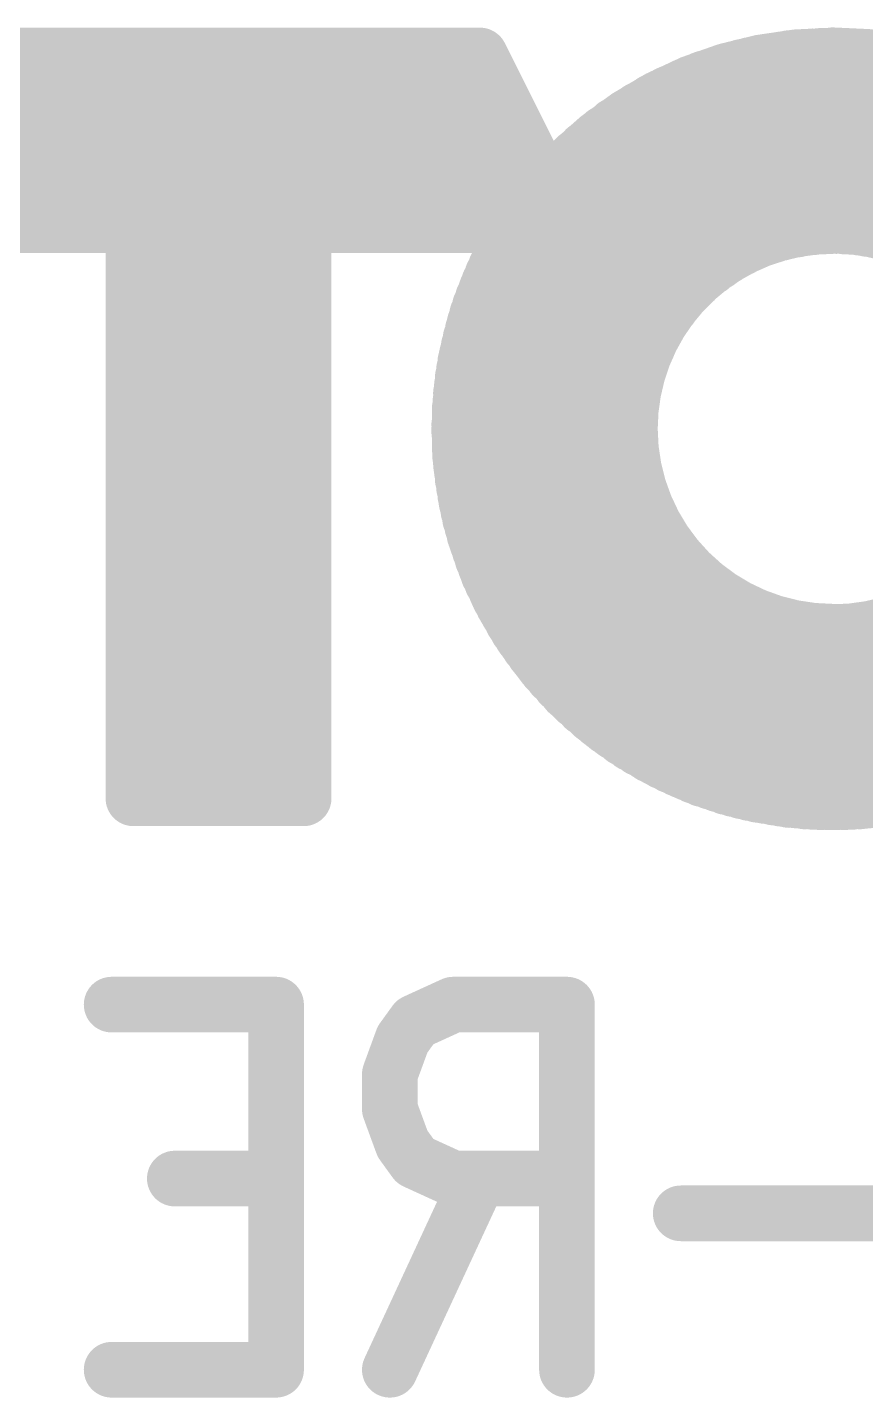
# Model space of a CAD drawing. Extents: x 100 to 144.1, y 92.1 to 144.1.
# Drawn here: x 110.149 to 111.655, y 118.909 to 121.372 of the extents above; entities that cross this region are included whole.
import ezdxf

# ---------------------------------------------------------------- set-up
doc = ezdxf.new("R2010")
doc.units = 0
doc.layers.get('0').update_dxf_attribs({"linetype": 'CONTINUOUS'})
doc.layers.add('SILK-BOTTOM_PHO', color=14, linetype='CONTINUOUS')

# ---------------------------------------------------------------- blocks, each defined once
blk = doc.blocks.new('ROUND_1')
at = {"const_width": 0.050038}
blk.add_lwpolyline([(-0.025018, 0, 1), (0.025018, 0, 1)], format="xyb", close=True, dxfattribs=at)

msp = doc.modelspace()

# ---------------------------------------------------------------- linework, layer by layer
at = {"layer": 'SILK-BOTTOM_PHO', "const_width": 0.100076}
for points in [[(110.961678, 121.32183), (109.641132, 121.32183)], [(110.967774, 121.30913), (109.641132, 121.30913)], [(110.10265, 121.32183), (110.10265, 121.016776)], [(110.11662, 121.32183), (110.11662, 121.016776)], [(110.130844, 121.32183), (110.130844, 121.016776)], [(110.145068, 121.32183), (110.145068, 121.016776)], [(110.159038, 121.32183), (110.159038, 121.016776)], [(110.173262, 121.32183), (110.173262, 121.016776)], [(110.187486, 121.32183), (110.187486, 121.016776)], [(110.20171, 121.32183), (110.20171, 121.016776)], [(110.21568, 121.32183), (110.21568, 121.016776)], [(110.229904, 121.32183), (110.229904, 121.016776)], [(110.244128, 121.32183), (110.244128, 121.016776)], [(110.258098, 121.32183), (110.258098, 121.016776)], [(110.272322, 121.32183), (110.272322, 121.016776)], [(110.286546, 121.32183), (110.286546, 121.016776)], [(110.300516, 121.32183), (110.300516, 121.016776)], [(110.31474, 121.32183), (110.31474, 121.016776)], [(110.328964, 121.32183), (110.328964, 121.016776)], [(110.342934, 121.32183), (110.342934, 119.986552)], [(110.357158, 121.32183), (110.357158, 119.986552)], [(110.371382, 121.32183), (110.371382, 119.986552)], [(110.385606, 121.32183), (110.385606, 119.986552)], [(110.399576, 121.32183), (110.399576, 119.986552)], [(110.4138, 121.32183), (110.4138, 119.986552)], [(110.428024, 121.32183), (110.428024, 119.986552)], [(110.441994, 121.32183), (110.441994, 119.986552)], [(110.456218, 121.32183), (110.456218, 119.986552)], [(110.470442, 121.32183), (110.470442, 119.986552)], [(110.484412, 121.32183), (110.484412, 119.986552)], [(110.498636, 121.32183), (110.498636, 119.986552)], [(110.51286, 121.32183), (110.51286, 119.986552)], [(110.527084, 121.32183), (110.527084, 119.986552)], [(110.541054, 121.32183), (110.541054, 119.986552)], [(110.555278, 121.32183), (110.555278, 119.986552)], [(110.569502, 121.32183), (110.569502, 119.986552)], [(110.583472, 121.32183), (110.583472, 119.986552)], [(110.597696, 121.32183), (110.597696, 119.986552)], [(110.61192, 121.32183), (110.61192, 119.986552)], [(110.62589, 121.32183), (110.62589, 119.986552)], [(110.640114, 121.32183), (110.640114, 119.986552)], [(110.654338, 121.32183), (110.654338, 121.016776)], [(110.668308, 121.32183), (110.668308, 121.016776)], [(110.682532, 121.32183), (110.682532, 121.016776)], [(110.696756, 121.32183), (110.696756, 121.016776)], [(110.71098, 121.32183), (110.71098, 121.016776)], [(110.72495, 121.32183), (110.72495, 121.016776)], [(110.739174, 121.32183), (110.739174, 121.016776)], [(110.753398, 121.32183), (110.753398, 121.016776)], [(110.767368, 121.32183), (110.767368, 121.016776)], [(110.781592, 121.32183), (110.781592, 121.016776)], [(110.795816, 121.32183), (110.795816, 121.016776)], [(110.809786, 121.32183), (110.809786, 121.016776)], [(110.82401, 121.32183), (110.82401, 121.016776)], [(110.838234, 121.32183), (110.838234, 121.016776)], [(110.852204, 121.32183), (110.852204, 121.016776)], [(110.866428, 121.32183), (110.866428, 121.016776)], [(110.880652, 121.32183), (110.880652, 121.016776)], [(110.894876, 121.32183), (110.894876, 121.016776)], [(110.908846, 121.32183), (110.908846, 121.016776)], [(110.92307, 121.32183), (110.92307, 121.016776)], [(110.937294, 121.32183), (110.937294, 121.016776)], [(110.951264, 121.32183), (110.951264, 121.016776)], [(110.961678, 121.32183), (111.08182, 121.081292)], [(110.965488, 121.313956), (110.965488, 121.016776)], [(111.43234, 121.301256), (111.43234, 120.976136)], [(111.446564, 121.304558), (111.446564, 120.982994)], [(111.460534, 121.307606), (111.460534, 120.989344)], [(111.724694, 121.30913), (111.466884, 121.30913)], [(111.474758, 121.309892), (111.474758, 120.99417)], [(111.488982, 121.312432), (111.488982, 120.998742)], [(111.502952, 121.314718), (111.502952, 121.002806)], [(111.517176, 121.317004), (111.517176, 121.006616)], [(111.5314, 121.317766), (111.5314, 121.008902)], [(111.54537, 121.319544), (111.54537, 121.011442)], [(111.559594, 121.320306), (111.559594, 121.012966)], [(111.573818, 121.321068), (111.573818, 121.01449)], [(111.588042, 121.321068), (111.588042, 121.015252)], [(111.595662, 121.32183), (111.595662, 121.321068)], [(111.602012, 121.321068), (111.602012, 121.015252)], [(111.616236, 121.321068), (111.616236, 121.01449)], [(111.63046, 121.320306), (111.63046, 121.013728)], [(111.64443, 121.319544), (111.64443, 121.012204)], [(111.658654, 121.318782), (111.658654, 121.009918)], [(111.672878, 121.317004), (111.672878, 121.007378)], [(111.686848, 121.31548), (111.686848, 121.003568)], [(111.701072, 121.313194), (111.701072, 120.999504)], [(110.974886, 121.29516), (109.641132, 121.29516)], [(110.981998, 121.280936), (109.641132, 121.280936)], [(110.979712, 121.285762), (110.979712, 121.016776)], [(111.361474, 121.279412), (111.361474, 120.929654)], [(111.82604, 121.280936), (111.365538, 121.280936)], [(111.375698, 121.283984), (111.375698, 120.940576)], [(111.389922, 121.28881), (111.389922, 120.950736)], [(111.404146, 121.293636), (111.404146, 120.960388)], [(111.783622, 121.29516), (111.408718, 121.29516)], [(111.418116, 121.297446), (111.418116, 120.969024)], [(110.98911, 121.266712), (109.641132, 121.266712)], [(110.996222, 121.252742), (109.641132, 121.252742)], [(110.993682, 121.257314), (110.993682, 121.016776)], [(111.892842, 121.252742), (111.299498, 121.252742)], [(111.305086, 121.255028), (111.305086, 120.869964)], [(111.319056, 121.261378), (111.319056, 120.887998)], [(111.862108, 121.266712), (111.330232, 121.266712)], [(111.33328, 121.267474), (111.33328, 120.902984)], [(111.347504, 121.273824), (111.347504, 120.916954)], [(111.003334, 121.238518), (109.641132, 121.238518)], [(111.007906, 121.22912), (111.007906, 121.016776)], [(111.262668, 121.232168), (111.262668, 120.797574)], [(111.919512, 121.238518), (111.272066, 121.238518)], [(111.276638, 121.240042), (111.276638, 120.826784)], [(111.290862, 121.247916), (111.290862, 120.850152)], [(111.010192, 121.224294), (109.641132, 121.224294)], [(111.017304, 121.210324), (109.641132, 121.210324)], [(111.219996, 121.20626), (111.219996, 120.094248)], [(111.966756, 121.210324), (111.225584, 121.210324)], [(111.23422, 121.215658), (111.23422, 120.696228)], [(111.943896, 121.224294), (111.247682, 121.224294)], [(111.248444, 121.224294), (111.248444, 120.760744)], [(111.024416, 121.1961), (109.641132, 121.1961)], [(111.031528, 121.181876), (109.641132, 121.181876)], [(111.02213, 121.200672), (111.02213, 121.016776)], [(112.006126, 121.181876), (111.185452, 121.181876)], [(111.191802, 121.18594), (111.191802, 120.114568)], [(111.987076, 121.1961), (111.204502, 121.1961)], [(111.206026, 121.1961), (111.206026, 120.104408)], [(111.03864, 121.167652), (109.641132, 121.167652)], [(111.045752, 121.153682), (109.957108, 121.153682)], [(111.0361, 121.172478), (111.0361, 120.28043)], [(112.04067, 121.153682), (111.15167, 121.153682)], [(111.163608, 121.16308), (111.163608, 120.137428)], [(112.023398, 121.167652), (111.16818, 121.167652)], [(111.177578, 121.174764), (111.177578, 120.125744)], [(111.05261, 121.139458), (109.96422, 121.139458)], [(111.050324, 121.144284), (111.050324, 120.26011)], [(111.13516, 121.137934), (111.13516, 120.162574)], [(112.055656, 121.139458), (111.135922, 121.139458)], [(111.149384, 121.151142), (111.149384, 120.149366)], [(111.059722, 121.125234), (109.971332, 121.125234)], [(111.066834, 121.111264), (109.978444, 121.111264)], [(111.064548, 121.115836), (111.064548, 120.241314)], [(111.106966, 121.109486), (111.106966, 120.191022)], [(112.08385, 121.111264), (111.107728, 121.111264)], [(112.070388, 121.125234), (111.12119, 121.125234)], [(111.12119, 121.124472), (111.12119, 120.176036)], [(111.073946, 121.09704), (109.985556, 121.09704)], [(112.108996, 121.082816), (109.992668, 121.082816)], [(111.078772, 121.087642), (111.078772, 120.223026)], [(111.092742, 121.093992), (111.092742, 120.206516)], [(112.097312, 121.09704), (111.094266, 121.09704)], [(112.12068, 121.068846), (109.999526, 121.068846)], [(112.131856, 121.054622), (110.006638, 121.054622)], [(112.142016, 121.040398), (110.01375, 121.040398)], [(112.152176, 121.026428), (110.020862, 121.026428)], [(110.339124, 121.016776), (110.025434, 121.016776)], [(110.339124, 121.016776), (110.339124, 119.986552)], [(110.64494, 121.012204), (110.339124, 121.012204)], [(111.033814, 121.016776), (110.64494, 121.016776)], [(110.64494, 121.016776), (110.64494, 119.986552)], [(111.546386, 121.012204), (111.030766, 121.012204)], [(112.532668, 121.012204), (111.645192, 121.012204)], [(110.64494, 120.99798), (110.339124, 120.99798)], [(110.64494, 120.983756), (110.339124, 120.983756)], [(111.447326, 120.983756), (111.013494, 120.983756)], [(111.484156, 120.99798), (111.021368, 120.99798)], [(111.02213, 120.99798), (111.02213, 120.302528)], [(110.64494, 120.969786), (110.339124, 120.969786)], [(110.64494, 120.955562), (110.339124, 120.955562)], [(111.395256, 120.955562), (110.997746, 120.955562)], [(111.418878, 120.969786), (111.00562, 120.969786)], [(111.007906, 120.972834), (111.007906, 120.327674)], [(110.64494, 120.941338), (110.339124, 120.941338)], [(111.375698, 120.941338), (110.990634, 120.941338)], [(110.993682, 120.946164), (110.993682, 120.354344)], [(110.64494, 120.927368), (110.339124, 120.927368)], [(110.64494, 120.913144), (110.339124, 120.913144)], [(111.342678, 120.913144), (110.978188, 120.913144)], [(110.979712, 120.91543), (110.979712, 120.385078)], [(111.357664, 120.927368), (110.984284, 120.927368)], [(110.64494, 120.89892), (110.339124, 120.89892)], [(110.64494, 120.88495), (110.339124, 120.88495)], [(111.316008, 120.88495), (110.967012, 120.88495)], [(111.328454, 120.89892), (110.9726, 120.89892)], [(110.64494, 120.870726), (110.339124, 120.870726)], [(110.64494, 120.856502), (110.339124, 120.856502)], [(111.294672, 120.856502), (110.956852, 120.856502)], [(111.305086, 120.870726), (110.961678, 120.870726)], [(110.965488, 120.879362), (110.965488, 120.421146)], [(110.64494, 120.842532), (110.339124, 120.842532)], [(110.951264, 120.836182), (110.951264, 120.464326)], [(111.285274, 120.842532), (110.953042, 120.842532)], [(110.64494, 120.828308), (110.339124, 120.828308)], [(110.64494, 120.814084), (110.339124, 120.814084)], [(111.269526, 120.814084), (110.945168, 120.814084)], [(111.2774, 120.828308), (110.948978, 120.828308)], [(110.64494, 120.79986), (110.339124, 120.79986)], [(110.64494, 120.78589), (110.339124, 120.78589)], [(111.25708, 120.78589), (110.938818, 120.78589)], [(111.262668, 120.79986), (110.941866, 120.79986)], [(110.64494, 120.771666), (110.339124, 120.771666)], [(111.251492, 120.771666), (110.935516, 120.771666)], [(110.937294, 120.777254), (110.937294, 120.523254)], [(110.64494, 120.757442), (110.339124, 120.757442)], [(110.64494, 120.743472), (110.339124, 120.743472)], [(111.242856, 120.743472), (110.930944, 120.743472)], [(111.24692, 120.757442), (110.93323, 120.757442)], [(110.64494, 120.729248), (110.339124, 120.729248)], [(110.64494, 120.715024), (110.339124, 120.715024)], [(111.236506, 120.715024), (110.927642, 120.715024)], [(111.239808, 120.729248), (110.92942, 120.729248)], [(110.64494, 120.701054), (110.339124, 120.701054)], [(110.64494, 120.68683), (110.339124, 120.68683)], [(111.232696, 120.68683), (110.925356, 120.68683)], [(111.23422, 120.701054), (110.92688, 120.701054)], [(110.64494, 120.672606), (110.339124, 120.672606)], [(111.231934, 120.672606), (110.925356, 120.672606)], [(110.64494, 120.658382), (110.339124, 120.658382)], [(110.64494, 120.644412), (110.339124, 120.644412)], [(111.231172, 120.658382), (110.924594, 120.658382)], [(111.231172, 120.644412), (110.924594, 120.644412)], [(110.64494, 120.630188), (110.339124, 120.630188)], [(110.64494, 120.615964), (110.339124, 120.615964)], [(111.231934, 120.630188), (110.925356, 120.630188)], [(111.232696, 120.615964), (110.925356, 120.615964)], [(110.64494, 120.601994), (110.339124, 120.601994)], [(110.64494, 120.58777), (110.339124, 120.58777)], [(111.23422, 120.601994), (110.926118, 120.601994)], [(111.236506, 120.58777), (110.927642, 120.58777)], [(111.23422, 120.60428), (111.23422, 120.08485)], [(110.64494, 120.573546), (110.339124, 120.573546)], [(111.239046, 120.573546), (110.92942, 120.573546)], [(110.64494, 120.559576), (110.339124, 120.559576)], [(110.64494, 120.545352), (110.339124, 120.545352)], [(111.242856, 120.559576), (110.930944, 120.559576)], [(111.24692, 120.545352), (110.93323, 120.545352)], [(111.248444, 120.539764), (111.248444, 120.076214)], [(110.64494, 120.531128), (110.339124, 120.531128)], [(110.64494, 120.517158), (110.339124, 120.517158)], [(111.25073, 120.531128), (110.935516, 120.531128)], [(111.256318, 120.517158), (110.938056, 120.517158)], [(110.64494, 120.502934), (110.339124, 120.502934)], [(110.64494, 120.48871), (110.339124, 120.48871)], [(111.262668, 120.502934), (110.941104, 120.502934)], [(111.268764, 120.48871), (110.944152, 120.48871)], [(111.262668, 120.502934), (111.262668, 120.06834)], [(110.64494, 120.474486), (110.339124, 120.474486)], [(111.275876, 120.474486), (110.948216, 120.474486)], [(111.276638, 120.473724), (111.276638, 120.060466)], [(110.64494, 120.460516), (110.339124, 120.460516)], [(110.64494, 120.446292), (110.339124, 120.446292)], [(111.284512, 120.460516), (110.952026, 120.460516)], [(111.293148, 120.446292), (110.956852, 120.446292)], [(111.290862, 120.450356), (111.290862, 120.052592)], [(110.64494, 120.432068), (110.339124, 120.432068)], [(110.64494, 120.418098), (110.339124, 120.418098)], [(111.303308, 120.432068), (110.961678, 120.432068)], [(111.314484, 120.418098), (110.96625, 120.418098)], [(111.305086, 120.430544), (111.305086, 120.04548)], [(110.64494, 120.403874), (110.339124, 120.403874)], [(110.64494, 120.38965), (110.339124, 120.38965)], [(111.32693, 120.403874), (110.971838, 120.403874)], [(111.341154, 120.38965), (110.977172, 120.38965)], [(111.319056, 120.41251), (111.319056, 120.03913)], [(111.33328, 120.397524), (111.33328, 120.033034)], [(110.64494, 120.37568), (110.339124, 120.37568)], [(111.35614, 120.37568), (110.983522, 120.37568)], [(111.347504, 120.383554), (111.347504, 120.026684)], [(111.361474, 120.370854), (111.361474, 120.021096)], [(110.64494, 120.361456), (110.339124, 120.361456)], [(110.64494, 120.347232), (110.339124, 120.347232)], [(111.373412, 120.361456), (110.990634, 120.361456)], [(111.39297, 120.347232), (110.996984, 120.347232)], [(111.375698, 120.359932), (111.375698, 120.016524)], [(111.389922, 120.349772), (111.389922, 120.011698)], [(111.404146, 120.34012), (111.404146, 120.006872)], [(110.64494, 120.333262), (110.339124, 120.333262)], [(110.64494, 120.319038), (110.339124, 120.319038)], [(111.41583, 120.333262), (111.004858, 120.333262)], [(111.443262, 120.319038), (111.012732, 120.319038)], [(111.418116, 120.331484), (111.418116, 120.003062)], [(111.43234, 120.324372), (111.43234, 119.999252)], [(111.446564, 120.317514), (111.446564, 119.99595)], [(110.64494, 120.304814), (110.339124, 120.304814)], [(110.64494, 120.29059), (110.339124, 120.29059)], [(111.479584, 120.304814), (111.020606, 120.304814)], [(111.535972, 120.29059), (111.029242, 120.29059)], [(111.460534, 120.311164), (111.460534, 119.992902)], [(111.474758, 120.306338), (111.474758, 119.990616)], [(111.488982, 120.301766), (111.488982, 119.988076)], [(111.502952, 120.297702), (111.502952, 119.98579)], [(111.517176, 120.293892), (111.517176, 119.983504)], [(111.5314, 120.291606), (111.5314, 119.982742)], [(113.394744, 120.29059), (111.656368, 120.29059)], [(111.658654, 120.29059), (111.658654, 119.982742)], [(111.672878, 120.29313), (111.672878, 119.983504)], [(111.686848, 120.29694), (111.686848, 119.98579)], [(111.701072, 120.301004), (111.701072, 119.987314)], [(110.64494, 120.27662), (110.339124, 120.27662)], [(112.152938, 120.27662), (111.03864, 120.27662)], [(111.54537, 120.289066), (111.54537, 119.980964)], [(111.559594, 120.287542), (111.559594, 119.980202)], [(111.573818, 120.286018), (111.573818, 119.97944)], [(111.588042, 120.285256), (111.588042, 119.97944)], [(111.602012, 120.285256), (111.602012, 119.97944)], [(111.616236, 120.286018), (111.616236, 119.97944)], [(111.63046, 120.28678), (111.63046, 119.980202)], [(111.64443, 120.288304), (111.64443, 119.980964)], [(110.64494, 120.262396), (110.339124, 120.262396)], [(110.64494, 120.248172), (110.339124, 120.248172)], [(112.142778, 120.262396), (111.0488, 120.262396)], [(112.132618, 120.248172), (111.05896, 120.248172)], [(110.64494, 120.234202), (110.339124, 120.234202)], [(110.64494, 120.219978), (110.339124, 120.219978)], [(112.121442, 120.234202), (111.070136, 120.234202)], [(112.11052, 120.219978), (111.081058, 120.219978)], [(110.64494, 120.205754), (110.339124, 120.205754)], [(110.64494, 120.191784), (110.339124, 120.191784)], [(112.098074, 120.205754), (111.093504, 120.205754)], [(112.085374, 120.191784), (111.106204, 120.191784)], [(110.64494, 120.17756), (110.339124, 120.17756)], [(112.07115, 120.17756), (111.119412, 120.17756)], [(110.64494, 120.163336), (110.339124, 120.163336)], [(110.64494, 120.149366), (110.339124, 120.149366)], [(112.05718, 120.163336), (111.134398, 120.163336)], [(112.041432, 120.149366), (111.149384, 120.149366)], [(110.64494, 120.135142), (110.339124, 120.135142)], [(110.64494, 120.120918), (110.339124, 120.120918)], [(112.024922, 120.135142), (111.165894, 120.135142)], [(112.00765, 120.120918), (111.183928, 120.120918)], [(110.64494, 120.106694), (110.339124, 120.106694)], [(110.64494, 120.092724), (110.339124, 120.092724)], [(111.988854, 120.106694), (111.202724, 120.106694)], [(111.96828, 120.092724), (111.223298, 120.092724)], [(110.64494, 120.0785), (110.339124, 120.0785)], [(111.946182, 120.0785), (111.245396, 120.0785)], [(110.64494, 120.064276), (110.339124, 120.064276)], [(110.64494, 120.050306), (110.339124, 120.050306)], [(111.922052, 120.064276), (111.268764, 120.064276)], [(111.895128, 120.050306), (111.29645, 120.050306)], [(110.64494, 120.036082), (110.339124, 120.036082)], [(110.64494, 120.021858), (110.339124, 120.021858)], [(111.86541, 120.036082), (111.326168, 120.036082)], [(111.830104, 120.021858), (111.360712, 120.021858)], [(110.64494, 120.007888), (110.339124, 120.007888)], [(111.787432, 120.007888), (111.40313, 120.007888)], [(110.64494, 119.993664), (110.339124, 119.993664)], [(110.64494, 119.986552), (110.339124, 119.986552)], [(111.731806, 119.993664), (111.45901, 119.993664)], [(110.59541, 119.615712), (110.300008, 119.615712)], [(110.59541, 119.615712), (110.59541, 118.959376)], [(110.913672, 119.615712), (110.845346, 119.58447)], [(111.118142, 119.615712), (110.913672, 119.615712)], [(111.118142, 119.615712), (111.118142, 118.959376)], [(110.845346, 119.58447), (110.82274, 119.553228)], [(110.82274, 119.553228), (110.79988, 119.490744)], [(110.79988, 119.490744), (110.79988, 119.428006)], [(110.79988, 119.428006), (110.82274, 119.365522)], [(110.82274, 119.365522), (110.845346, 119.33428)], [(110.845346, 119.33428), (110.913672, 119.303038)], [(110.59541, 119.303038), (110.413546, 119.303038)], [(110.959138, 119.303038), (110.79988, 118.959376)], [(110.913672, 119.303038), (111.118142, 119.303038)], [(111.731806, 119.240554), (111.322612, 119.240554)], [(110.59541, 118.959376), (110.300008, 118.959376)]]:
    msp.add_lwpolyline(points, dxfattribs=at)
for points in [[(111.595662, 121.32183, 0.2217208), (111.08155, 121.082066)], [(112.165892, 121.005346, 0.2592022), (111.595662, 121.322246)], [(111.033814, 121.01703, 0.1454681), (110.924876, 120.650508)], [(111.595662, 121.015252, 0.4142136), (111.231172, 120.650762)], [(111.961168, 120.650762, 0.4142152), (111.595662, 121.016014)], [(110.924594, 120.651016, 0.4136598), (111.5949, 119.97944)], [(111.231172, 120.650762, 0.4131955), (111.595662, 120.286018)], [(111.595662, 120.285256, 0.4142136), (111.961168, 120.650762)], [(111.595662, 119.97944, 0.2600152), (112.166832, 120.298002)]]:
    msp.add_lwpolyline(points, format="xyb", dxfattribs=at)

# ---------------------------------------------------------------- block references
at = {"layer": 'SILK-BOTTOM_PHO'}
for p in [(110.10265, 121.32183), (110.11662, 121.32183), (110.130844, 121.32183), (110.145068, 121.32183), (110.159038, 121.32183), (110.173262, 121.32183), (110.187486, 121.32183), (110.20171, 121.32183), (110.21568, 121.32183), (110.229904, 121.32183), (110.244128, 121.32183), (110.258098, 121.32183), (110.272322, 121.32183), (110.286546, 121.32183), (110.300516, 121.32183), (110.31474, 121.32183), (110.328964, 121.32183), (110.342934, 121.32183), (110.357158, 121.32183), (110.371382, 121.32183), (110.385606, 121.32183), (110.399576, 121.32183), (110.4138, 121.32183), (110.428024, 121.32183), (110.441994, 121.32183), (110.456218, 121.32183), (110.470442, 121.32183), (110.484412, 121.32183), (110.498636, 121.32183), (110.51286, 121.32183), (110.527084, 121.32183), (110.541054, 121.32183), (110.555278, 121.32183), (110.569502, 121.32183), (110.583472, 121.32183), (110.597696, 121.32183), (110.61192, 121.32183), (110.62589, 121.32183), (110.640114, 121.32183), (110.654338, 121.32183), (110.668308, 121.32183), (110.682532, 121.32183), (110.696756, 121.32183), (110.71098, 121.32183), (110.72495, 121.32183), (110.739174, 121.32183), (110.753398, 121.32183), (110.767368, 121.32183), (110.781592, 121.32183), (110.795816, 121.32183), (110.809786, 121.32183), (110.82401, 121.32183), (110.838234, 121.32183), (110.852204, 121.32183), (110.866428, 121.32183), (110.880652, 121.32183), (110.894876, 121.32183), (110.908846, 121.32183), (110.92307, 121.32183), (110.937294, 121.32183), (110.951264, 121.32183), (110.961678, 121.32183), (110.961678, 121.32183), (110.965488, 121.313956), (110.967774, 121.30913), (111.43234, 121.301256), (111.446564, 121.304558), (111.460534, 121.307606), (111.466884, 121.30913), (111.474758, 121.309892), (111.488982, 121.312432), (111.502952, 121.314718), (111.517176, 121.317004), (111.5314, 121.317766), (111.54537, 121.319544), (111.559594, 121.320306), (111.573818, 121.321068), (111.588042, 121.321068), (111.595662, 121.322246), (111.595662, 121.32183), (111.595662, 121.32183), (111.595662, 121.32183), (111.595662, 121.321068), (111.602012, 121.321068), (111.616236, 121.321068), (111.63046, 121.320306), (111.64443, 121.319544), (111.658654, 121.318782), (111.672878, 121.317004), (111.686848, 121.31548), (111.701072, 121.313194), (110.974886, 121.29516), (110.979712, 121.285762), (110.981998, 121.280936), (111.361474, 121.279412), (111.365538, 121.280936), (111.375698, 121.283984), (111.389922, 121.28881), (111.404146, 121.293636), (111.408718, 121.29516), (111.418116, 121.297446), (110.98911, 121.266712), (110.993682, 121.257314), (110.996222, 121.252742), (111.299498, 121.252742), (111.305086, 121.255028), (111.319056, 121.261378), (111.330232, 121.266712), (111.33328, 121.267474), (111.347504, 121.273824), (111.003334, 121.238518), (111.007906, 121.22912), (111.262668, 121.232168), (111.272066, 121.238518), (111.276638, 121.240042), (111.290862, 121.247916), (111.010192, 121.224294), (111.017304, 121.210324), (111.219996, 121.20626), (111.225584, 121.210324), (111.23422, 121.215658), (111.247682, 121.224294), (111.248444, 121.224294), (111.02213, 121.200672), (111.024416, 121.1961), (111.031528, 121.181876), (111.185452, 121.181876), (111.191802, 121.18594), (111.204502, 121.1961), (111.206026, 121.1961), (111.0361, 121.172478), (111.03864, 121.167652), (111.045752, 121.153682), (111.15167, 121.153682), (111.163608, 121.16308), (111.16818, 121.167652), (111.177578, 121.174764), (111.050324, 121.144284), (111.05261, 121.139458), (111.13516, 121.137934), (111.135922, 121.139458), (111.149384, 121.151142), (111.059722, 121.125234), (111.064548, 121.115836), (111.066834, 121.111264), (111.106966, 121.109486), (111.107728, 121.111264), (111.12119, 121.125234), (111.12119, 121.124472), (111.073946, 121.09704), (111.078772, 121.087642), (111.08155, 121.082066), (111.08182, 121.081292), (111.092742, 121.093992), (111.094266, 121.09704), (110.10265, 121.016776), (110.11662, 121.016776), (110.130844, 121.016776), (110.145068, 121.016776), (110.159038, 121.016776), (110.173262, 121.016776), (110.187486, 121.016776), (110.20171, 121.016776), (110.21568, 121.016776), (110.229904, 121.016776), (110.244128, 121.016776), (110.258098, 121.016776), (110.272322, 121.016776), (110.286546, 121.016776), (110.300516, 121.016776), (110.31474, 121.016776), (110.328964, 121.016776), (110.339124, 121.016776), (110.339124, 121.016776), (110.339124, 121.012204), (110.64494, 121.016776), (110.64494, 121.012204), (110.654338, 121.016776), (110.668308, 121.016776), (110.682532, 121.016776), (110.696756, 121.016776), (110.71098, 121.016776), (110.72495, 121.016776), (110.739174, 121.016776), (110.753398, 121.016776), (110.767368, 121.016776), (110.781592, 121.016776), (110.795816, 121.016776), (110.809786, 121.016776), (110.82401, 121.016776), (110.838234, 121.016776), (110.852204, 121.016776), (110.866428, 121.016776), (110.880652, 121.016776), (110.894876, 121.016776), (110.908846, 121.016776), (110.92307, 121.016776), (110.937294, 121.016776), (110.951264, 121.016776), (110.965488, 121.016776), (110.979712, 121.016776), (110.993682, 121.016776), (111.007906, 121.016776), (111.02213, 121.016776), (111.030766, 121.012204), (111.033814, 121.01703), (111.033814, 121.016776), (111.033814, 121.016776), (111.517176, 121.006616), (111.5314, 121.008902), (111.54537, 121.011442), (111.546386, 121.012204), (111.559594, 121.012966), (111.573818, 121.01449), (111.588042, 121.015252), (111.595662, 121.016014), (111.595662, 121.015252), (111.595662, 121.015252), (111.602012, 121.015252), (111.616236, 121.01449), (111.63046, 121.013728), (111.64443, 121.012204), (111.645192, 121.012204), (111.658654, 121.009918), (111.672878, 121.007378), (110.339124, 120.99798), (110.339124, 120.983756), (110.64494, 120.99798), (110.64494, 120.983756), (111.013494, 120.983756), (111.021368, 120.99798), (111.02213, 120.99798), (111.446564, 120.982994), (111.447326, 120.983756), (111.460534, 120.989344), (111.474758, 120.99417), (111.484156, 120.99798), (111.488982, 120.998742), (111.502952, 121.002806), (111.686848, 121.003568), (111.701072, 120.999504), (110.339124, 120.969786), (110.339124, 120.955562), (110.64494, 120.969786), (110.64494, 120.955562), (110.997746, 120.955562), (111.00562, 120.969786), (111.007906, 120.972834), (111.395256, 120.955562), (111.404146, 120.960388), (111.418116, 120.969024), (111.418878, 120.969786), (111.43234, 120.976136), (110.339124, 120.941338), (110.64494, 120.941338), (110.990634, 120.941338), (110.993682, 120.946164), (111.375698, 120.941338), (111.375698, 120.940576), (111.389922, 120.950736), (110.339124, 120.927368), (110.339124, 120.913144), (110.64494, 120.927368), (110.64494, 120.913144), (110.978188, 120.913144), (110.979712, 120.91543), (110.984284, 120.927368), (111.342678, 120.913144), (111.347504, 120.916954), (111.357664, 120.927368), (111.361474, 120.929654), (110.339124, 120.89892), (110.339124, 120.88495), (110.64494, 120.89892), (110.64494, 120.88495), (110.967012, 120.88495), (110.9726, 120.89892), (111.316008, 120.88495), (111.319056, 120.887998), (111.328454, 120.89892), (111.33328, 120.902984), (110.339124, 120.870726), (110.339124, 120.856502), (110.64494, 120.870726), (110.64494, 120.856502), (110.956852, 120.856502), (110.961678, 120.870726), (110.965488, 120.879362), (111.294672, 120.856502), (111.305086, 120.870726), (111.305086, 120.869964), (110.339124, 120.842532), (110.64494, 120.842532), (110.951264, 120.836182), (110.953042, 120.842532), (111.285274, 120.842532), (111.290862, 120.850152), (110.339124, 120.828308), (110.339124, 120.814084), (110.64494, 120.828308), (110.64494, 120.814084), (110.945168, 120.814084), (110.948978, 120.828308), (111.269526, 120.814084), (111.276638, 120.826784), (111.2774, 120.828308), (110.339124, 120.79986), (110.339124, 120.78589), (110.64494, 120.79986), (110.64494, 120.78589), (110.938818, 120.78589), (110.941866, 120.79986), (111.25708, 120.78589), (111.262668, 120.79986), (111.262668, 120.797574), (110.339124, 120.771666), (110.64494, 120.771666), (110.935516, 120.771666), (110.937294, 120.777254), (111.248444, 120.760744), (111.251492, 120.771666), (110.339124, 120.757442), (110.339124, 120.743472), (110.64494, 120.757442), (110.64494, 120.743472), (110.930944, 120.743472), (110.93323, 120.757442), (111.242856, 120.743472), (111.24692, 120.757442), (110.339124, 120.729248), (110.339124, 120.715024), (110.64494, 120.729248), (110.64494, 120.715024), (110.927642, 120.715024), (110.92942, 120.729248), (111.236506, 120.715024), (111.239808, 120.729248), (110.339124, 120.701054), (110.339124, 120.68683), (110.64494, 120.701054), (110.64494, 120.68683), (110.925356, 120.68683), (110.92688, 120.701054), (111.232696, 120.68683), (111.23422, 120.701054), (111.23422, 120.696228), (110.339124, 120.672606), (110.64494, 120.672606), (110.925356, 120.672606), (111.231934, 120.672606), (110.339124, 120.658382), (110.339124, 120.644412), (110.64494, 120.658382), (110.64494, 120.644412), (110.924594, 120.658382), (110.924594, 120.651016), (110.924594, 120.650762), (110.924594, 120.644412), (110.924876, 120.650508), (111.231172, 120.658382), (111.231172, 120.650762), (111.231172, 120.650762), (111.231172, 120.650762), (111.231172, 120.644412), (110.339124, 120.630188), (110.339124, 120.615964), (110.64494, 120.630188), (110.64494, 120.615964), (110.925356, 120.630188), (110.925356, 120.615964), (111.231934, 120.630188), (111.232696, 120.615964), (110.339124, 120.601994), (110.339124, 120.58777), (110.64494, 120.601994), (110.64494, 120.58777), (110.926118, 120.601994), (110.927642, 120.58777), (111.23422, 120.60428), (111.23422, 120.601994), (111.236506, 120.58777), (110.339124, 120.573546), (110.64494, 120.573546), (110.92942, 120.573546), (111.239046, 120.573546), (110.339124, 120.559576), (110.339124, 120.545352), (110.64494, 120.559576), (110.64494, 120.545352), (110.930944, 120.559576), (110.93323, 120.545352), (111.242856, 120.559576), (111.24692, 120.545352), (111.248444, 120.539764), (110.339124, 120.531128), (110.339124, 120.517158), (110.64494, 120.531128), (110.64494, 120.517158), (110.935516, 120.531128), (110.937294, 120.523254), (110.938056, 120.517158), (111.25073, 120.531128), (111.256318, 120.517158), (110.339124, 120.502934), (110.339124, 120.48871), (110.64494, 120.502934), (110.64494, 120.48871), (110.941104, 120.502934), (110.944152, 120.48871), (111.262668, 120.502934), (111.262668, 120.502934), (111.268764, 120.48871), (110.339124, 120.474486), (110.64494, 120.474486), (110.948216, 120.474486), (110.951264, 120.464326), (111.275876, 120.474486), (111.276638, 120.473724), (110.339124, 120.460516), (110.339124, 120.446292), (110.64494, 120.460516), (110.64494, 120.446292), (110.952026, 120.460516), (110.956852, 120.446292), (111.284512, 120.460516), (111.290862, 120.450356), (111.293148, 120.446292), (110.339124, 120.432068), (110.339124, 120.418098), (110.64494, 120.432068), (110.64494, 120.418098), (110.961678, 120.432068), (110.965488, 120.421146), (110.96625, 120.418098), (111.303308, 120.432068), (111.305086, 120.430544), (111.314484, 120.418098), (110.339124, 120.403874), (110.339124, 120.38965), (110.64494, 120.403874), (110.64494, 120.38965), (110.971838, 120.403874), (110.977172, 120.38965), (111.319056, 120.41251), (111.32693, 120.403874), (111.33328, 120.397524), (111.341154, 120.38965), (110.339124, 120.37568), (110.64494, 120.37568), (110.979712, 120.385078), (110.983522, 120.37568), (111.347504, 120.383554), (111.35614, 120.37568), (111.361474, 120.370854), (110.339124, 120.361456), (110.339124, 120.347232), (110.64494, 120.361456), (110.64494, 120.347232), (110.990634, 120.361456), (110.993682, 120.354344), (110.996984, 120.347232), (111.373412, 120.361456), (111.375698, 120.359932), (111.389922, 120.349772), (111.39297, 120.347232), (111.404146, 120.34012), (110.339124, 120.333262), (110.339124, 120.319038), (110.64494, 120.333262), (110.64494, 120.319038), (111.004858, 120.333262), (111.007906, 120.327674), (111.012732, 120.319038), (111.41583, 120.333262), (111.418116, 120.331484), (111.43234, 120.324372), (111.443262, 120.319038), (111.446564, 120.317514), (110.339124, 120.304814), (110.339124, 120.29059), (110.64494, 120.304814), (110.64494, 120.29059), (111.020606, 120.304814), (111.02213, 120.302528), (111.029242, 120.29059), (111.460534, 120.311164), (111.474758, 120.306338), (111.479584, 120.304814), (111.488982, 120.301766), (111.502952, 120.297702), (111.517176, 120.293892), (111.5314, 120.291606), (111.535972, 120.29059), (111.656368, 120.29059), (111.658654, 120.29059), (111.672878, 120.29313), (111.686848, 120.29694), (111.701072, 120.301004), (110.339124, 120.27662), (110.64494, 120.27662), (111.0361, 120.28043), (111.03864, 120.27662), (111.54537, 120.289066), (111.559594, 120.287542), (111.573818, 120.286018), (111.588042, 120.285256), (111.595662, 120.286018), (111.595662, 120.285256), (111.595662, 120.285256), (111.602012, 120.285256), (111.616236, 120.286018), (111.63046, 120.28678), (111.64443, 120.288304), (110.339124, 120.262396), (110.339124, 120.248172), (110.64494, 120.262396), (110.64494, 120.248172), (111.0488, 120.262396), (111.050324, 120.26011), (111.05896, 120.248172), (111.064548, 120.241314), (110.339124, 120.234202), (110.339124, 120.219978), (110.64494, 120.234202), (110.64494, 120.219978), (111.070136, 120.234202), (111.078772, 120.223026), (111.081058, 120.219978), (110.339124, 120.205754), (110.339124, 120.191784), (110.64494, 120.205754), (110.64494, 120.191784), (111.092742, 120.206516), (111.093504, 120.205754), (111.106204, 120.191784), (111.106966, 120.191022), (110.339124, 120.17756), (110.64494, 120.17756), (111.119412, 120.17756), (111.12119, 120.176036), (110.339124, 120.163336), (110.339124, 120.149366), (110.64494, 120.163336), (110.64494, 120.149366), (111.134398, 120.163336), (111.13516, 120.162574), (111.149384, 120.149366), (111.149384, 120.149366), (110.339124, 120.135142), (110.339124, 120.120918), (110.64494, 120.135142), (110.64494, 120.120918), (111.163608, 120.137428), (111.165894, 120.135142), (111.177578, 120.125744), (111.183928, 120.120918), (110.339124, 120.106694), (110.339124, 120.092724), (110.64494, 120.106694), (110.64494, 120.092724), (111.191802, 120.114568), (111.202724, 120.106694), (111.206026, 120.104408), (111.219996, 120.094248), (111.223298, 120.092724), (110.339124, 120.0785), (110.64494, 120.0785), (111.23422, 120.08485), (111.245396, 120.0785), (111.248444, 120.076214), (111.262668, 120.06834), (110.339124, 120.064276), (110.339124, 120.050306), (110.64494, 120.064276), (110.64494, 120.050306), (111.268764, 120.064276), (111.276638, 120.060466), (111.290862, 120.052592), (111.29645, 120.050306), (111.305086, 120.04548), (110.339124, 120.036082), (110.339124, 120.021858), (110.64494, 120.036082), (110.64494, 120.021858), (111.319056, 120.03913), (111.326168, 120.036082), (111.33328, 120.033034), (111.347504, 120.026684), (111.360712, 120.021858), (111.361474, 120.021096), (110.339124, 120.007888), (110.64494, 120.007888), (111.375698, 120.016524), (111.389922, 120.011698), (111.40313, 120.007888), (111.404146, 120.006872), (111.418116, 120.003062), (111.43234, 119.999252), (111.446564, 119.99595), (110.339124, 119.993664), (110.339124, 119.986552), (110.339124, 119.986552), (110.342934, 119.986552), (110.357158, 119.986552), (110.371382, 119.986552), (110.385606, 119.986552), (110.399576, 119.986552), (110.4138, 119.986552), (110.428024, 119.986552), (110.441994, 119.986552), (110.456218, 119.986552), (110.470442, 119.986552), (110.484412, 119.986552), (110.498636, 119.986552), (110.51286, 119.986552), (110.527084, 119.986552), (110.541054, 119.986552), (110.555278, 119.986552), (110.569502, 119.986552), (110.583472, 119.986552), (110.597696, 119.986552), (110.61192, 119.986552), (110.62589, 119.986552), (110.640114, 119.986552), (110.64494, 119.993664), (110.64494, 119.986552), (111.45901, 119.993664), (111.460534, 119.992902), (111.474758, 119.990616), (111.488982, 119.988076), (111.502952, 119.98579), (111.517176, 119.983504), (111.5314, 119.982742), (111.54537, 119.980964), (111.559594, 119.980202), (111.573818, 119.97944), (111.588042, 119.97944), (111.5949, 119.97944), (111.595662, 119.97944), (111.595662, 119.97944), (111.602012, 119.97944), (111.616236, 119.97944), (111.63046, 119.980202), (111.64443, 119.980964), (111.658654, 119.982742), (111.672878, 119.983504), (111.686848, 119.98579), (111.701072, 119.987314), (110.300008, 119.615712), (110.59541, 119.615712), (110.59541, 119.615712), (110.913672, 119.615712), (111.118142, 119.615712), (111.118142, 119.615712), (110.845346, 119.58447), (110.82274, 119.553228), (110.79988, 119.490744), (110.79988, 119.428006), (110.82274, 119.365522), (110.845346, 119.33428), (110.413546, 119.303038), (110.59541, 119.303038), (110.913672, 119.303038), (110.959138, 119.303038), (111.118142, 119.303038), (111.322612, 119.240554), (110.300008, 118.959376), (110.59541, 118.959376), (110.59541, 118.959376), (110.79988, 118.959376), (111.118142, 118.959376)]:
    msp.add_blockref('ROUND_1', p, dxfattribs=at)

doc.saveas('drawing.dxf')
